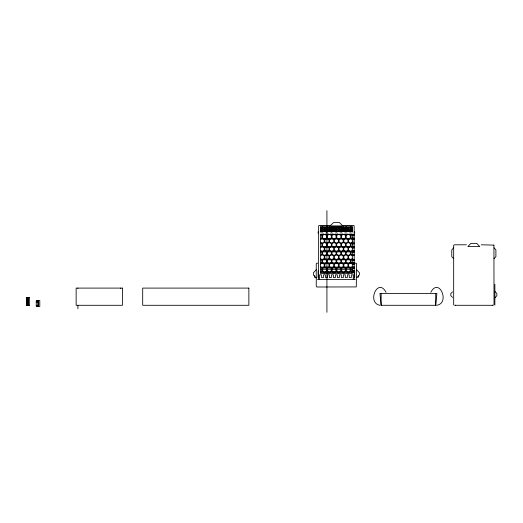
<?xml version="1.0" encoding="UTF-8"?>
<svg xmlns="http://www.w3.org/2000/svg" width="523" height="523" viewBox="0 0 523 523"><rect width="100%" height="100%" fill="white"/><g stroke="black" fill="none" stroke-linecap="round" stroke-linejoin="round"><path stroke-width="0.78" d="M316.245 269.685L313.395 272.777L313.395 274.908L316.245 278.001M494.954 297.829L496.85 295.685L496.85 293.553L494.954 291.409M352.306 238.481L352.672 238.449M435.705 305.295L436.888 293.436L379.953 293.436L381.136 305.295L435.705 305.295L435.705 293.436M479.055 246.431L468.615 246.431M430.802 292.311C439.111 276.608 450.519 303.458 436.594 305.295M317.749 263.2L316.631 263.2L316.245 263.755L316.245 286.414L316.84 287.003L356.281 286.924L356.575 263.755L356.189 263.2L354.973 263.239M494.876 305.001L494.876 284.237M318.618 279.295L318.651 225.825L319.207 225.426L330.477 225.42L333.569 222.576L339.434 222.602L342.343 225.42L353.613 225.426L354.169 225.818L354.202 279.295M314.558 275.699L314.486 277.242L316.245 277.458M356.751 277.582L359.425 274.908L359.425 272.777L356.575 269.685M453.67 247.791L451.774 249.935L451.78 256.656L453.67 258.708M452.545 291.827L450.826 293.553L450.826 295.685L452.545 297.41M494.006 258.708L495.902 256.564L495.896 249.844L494.006 247.791M455.356 305.157L454.977 305.295L492.699 305.295L492.32 305.157M320.514 238.606L321.854 237.828L321.854 235.455L320.514 234.677M320.514 239.338L322.175 238.377L324.227 239.567L324.227 241.94L322.175 243.123L320.514 242.162M320.514 246.823L321.854 246.045L321.854 243.672L320.514 242.901M320.514 247.556L322.175 246.595L324.227 247.784L324.227 250.157L322.175 251.341L320.514 250.38M320.514 255.773L322.175 254.819L324.227 256.002L324.227 258.375L322.175 259.558L320.514 258.604M352.306 242.901L350.966 243.672L350.966 246.045L352.306 246.823L354.202 246.81M320.514 263.259L321.854 262.481L321.854 260.114L320.514 259.336M320.514 263.991L322.175 263.036L324.227 264.22L324.227 266.593L322.175 267.776L320.514 266.822M324.548 267.142L322.495 268.332L322.495 270.705L324.548 271.888L326.6 270.705L326.6 268.332L324.515 267.161M320.514 271.476L321.854 270.705L321.854 268.332L320.514 267.554M320.514 272.208L322.175 271.254L324.227 272.437L324.227 273.496L320.514 273.496L320.514 255.44M329.294 267.142L327.235 268.332L327.235 270.705L329.294 271.888L331.347 270.705L331.347 268.332L329.261 267.161M334.04 267.142L331.981 268.332L331.981 270.705L334.04 271.888L336.093 270.705L336.093 268.332L334.007 267.161M352.306 258.604L350.645 259.558L348.593 258.375L348.593 256.002L350.645 254.819L352.306 255.773M338.812 267.161L336.727 268.332L336.727 270.705L338.78 271.888L340.839 270.705L340.839 268.332L338.754 267.161M343.526 267.142L341.473 268.332L341.473 270.705L343.526 271.888L345.585 270.705L345.585 268.332L343.5 267.161M348.272 267.142L346.219 268.332L346.219 270.705L348.272 271.888L350.325 270.705L350.325 268.332L348.246 267.161M320.514 227.858L322.09 227.342M320.514 228.113L322.175 227.57L324.227 228.237L324.312 231.375L326.365 232.042L326.365 230.473L324.312 229.806L322.26 230.473M320.514 229.427L322.09 228.911L322.09 226.256L320.514 226.256L320.514 232.127M322.724 227.342L324.783 228.008L326.836 227.342M324.868 228.237L326.921 227.57L328.974 228.237L328.974 231.146L326.921 231.813L324.868 231.146L324.783 228.008M324.227 229.806L322.175 229.139L320.514 229.682L322.175 230.244L324.227 229.577M324.783 229.584L326.836 228.911M327.47 227.342L329.529 228.008L331.582 227.342M324.868 229.806L326.921 229.139L331.111 230.473L331.111 232.042L329.059 231.375L327.006 232.042L327.006 230.473L329.059 229.806L329.059 231.375M333.805 231.375L331.752 232.042L331.752 230.473L333.805 229.806L335.858 230.473L335.858 232.042L333.805 231.375L333.72 228.237L331.667 227.57L329.608 228.237L329.608 231.146L331.667 231.813L333.72 231.146M324.227 231.146L322.175 231.813L320.514 231.271M328.974 229.577L326.921 230.244L322.724 228.911L322.724 226.256L326.836 226.256M329.379 227.825L329.379 226.256L327.47 226.256L327.47 228.911L329.529 229.584L331.582 228.911L331.582 226.629L330.843 226.629A1.876 1.059 0 0 1 329.366 226.269M332.216 227.342L334.269 228.008L336.328 227.342M324.312 231.375L322.26 232.042L322.175 230.244M329.608 229.806L331.667 229.139L333.72 229.806M329.608 229.577L331.667 230.244L333.72 229.577M336.328 228.911L334.269 229.584L334.269 228.008M336.962 227.342L339.015 228.008L341.068 227.342M334.354 229.806L336.407 229.139L340.604 230.473L340.604 232.042L338.551 231.375L336.492 232.042L336.492 230.473L338.551 229.806L338.551 231.375M341.153 227.57L339.1 228.237L339.1 231.146L341.153 231.813L343.212 231.146L343.212 228.237L341.153 227.57L341.153 229.139L339.1 229.806M336.407 229.139L336.328 226.629L332.216 226.629L332.216 228.911L336.407 230.244L338.466 229.577M339.015 229.584L341.068 228.911L341.068 226.629L336.962 226.629L336.962 228.911L339.015 229.584L339.015 228.008M341.709 227.342L343.761 228.008L345.814 227.342M336.407 231.813L338.466 231.146L338.466 228.237L336.407 227.57L334.354 228.237L334.354 231.146L336.407 231.813L336.407 230.244M339.1 229.577L341.153 230.244L343.212 229.577M345.814 228.911L343.761 229.584L343.761 228.008M350.56 227.342L348.508 228.008L346.455 227.342M343.846 229.806L345.899 229.139L350.096 230.473L350.096 232.042L348.037 231.375L345.984 232.042L345.984 230.473L348.037 229.806L348.037 231.375M352.306 228.113L350.645 227.57L348.593 228.237L348.593 231.146L349.959 231.591M347.952 229.577L345.899 230.244L341.709 228.911L341.709 226.629L342.232 226.622A1.798 1.013 0 0 0 343.441 226.263L345.814 226.256L345.899 229.139M348.508 229.584L350.56 228.911L350.56 226.256L346.455 226.256L346.455 228.911L347.821 229.355M343.291 231.375L341.238 232.042L341.238 230.473L343.291 229.806L343.291 231.375L345.35 232.042L345.35 230.473L341.153 229.139M348.593 229.806L350.645 229.139L352.306 229.682L350.645 230.244L348.593 229.577M345.899 231.813L347.952 231.146L347.952 228.237L345.899 227.57L343.846 228.237L343.846 231.146L345.213 231.591M352.306 229.957L350.73 230.473L350.73 232.042M350.645 231.813L352.306 231.271M351.253 231.872L352.306 231.526M493.522 305.288L494.006 304.706L493.934 245.117M37.192 302C38.303 301.764 36.015 301.849 37.12 302.006M466.47 244.803L454.265 244.803L453.676 245.3L453.67 304.706L454.147 305.288M357.882 277.458L358.438 277.066L358.392 275.856M324.097 227.825L325.463 227.825M342.774 228.106A1.798 1.013 0 0 0 343.441 227.832L345.023 227.825M347.821 227.825L349.874 227.825M333.589 228.198L335.642 228.198M338.329 228.198L340.388 228.198M320.514 231.558L321.625 231.558M322.26 231.558L326.365 231.558M327.006 231.558L331.111 231.558M331.752 231.558L335.858 231.558M336.492 231.558L340.604 231.558M341.238 231.558L345.35 231.558M345.984 231.558L350.096 231.558M350.73 231.558L352.306 231.558M354.202 234.709L352.306 234.709L350.966 235.455L350.966 237.828L352.306 238.606L354.202 238.593M352.306 235.043L354.202 235.043M352.306 235.121L354.202 235.121M352.306 235.442L354.202 235.442M352.306 235.559L354.202 235.559M352.306 235.67L354.202 235.67M352.306 238.043L354.202 238.043M352.306 238.266L354.202 238.266M320.514 238.959L352.306 238.959M352.306 239.403L354.202 239.403M352.306 239.776L354.202 239.776M354.202 242.149L352.306 242.149L350.645 243.123L348.593 241.94L348.593 239.567L350.645 238.377L352.306 239.338M352.306 243.339L354.202 243.339M352.306 243.659L354.202 243.659M352.306 243.888L354.202 243.888M481.199 244.803L493.928 245.11M352.306 246.261L354.202 246.261M352.306 246.49L354.202 246.49M320.514 246.869L352.306 246.869M352.306 247.222L354.202 247.222M352.306 247.444L354.202 247.444M352.306 247.994L354.202 247.994M354.202 250.367L352.306 250.367L350.645 251.341L348.593 250.157L348.593 247.784L350.645 246.595L352.306 247.556M352.306 250.922L354.202 250.922M354.202 251.145L352.306 251.145L350.966 251.89L350.966 254.263L352.306 255.041L352.306 239.004M352.306 251.556L354.202 251.556M320.514 251.896L321.854 251.896M322.495 251.896L326.6 251.896M327.235 251.896L354.202 251.877M352.306 252.106L354.202 252.106M352.306 254.708L354.202 254.708M354.202 255.44L352.306 255.44L352.306 273.496L348.593 273.496L348.593 272.437L350.645 271.254L352.306 272.208M354.202 259.362L352.306 259.362L350.966 260.114L350.966 262.481L352.306 263.259M354.202 259.774L320.514 259.813M352.306 260.094L354.202 260.094M352.306 260.323L354.202 260.323M352.306 262.696L354.202 262.696M320.514 262.958L354.202 262.925M352.306 263.246L354.202 263.246M352.306 263.886L354.202 263.886M352.306 264.435L354.202 264.435M354.202 266.808L352.306 266.808L350.645 267.776L348.593 266.593L348.593 264.22L350.645 263.036L352.306 263.991M321.102 267.161L323.247 267.161M325.849 267.161L327.993 267.161M330.595 267.161L332.739 267.161M335.341 267.161L337.479 267.161M340.081 267.161L342.225 267.161M344.827 267.161L346.971 267.161M349.573 267.161L351.718 267.161M354.202 267.58L352.306 267.58L350.966 268.332L350.966 270.705L352.306 271.476L354.202 271.463M323.051 268.005L326.045 268.005M327.797 268.005L330.791 268.005M332.543 268.005L335.537 268.005M337.283 268.005L340.277 268.005M342.029 268.005L345.023 268.005M346.775 268.005L349.769 268.005M352.306 267.992L354.202 267.992M352.306 268.319L354.202 268.319M352.306 268.541L354.202 268.541M320.514 269.312L352.306 269.312M352.306 270.646L354.202 270.646M352.306 270.914L354.202 270.914M352.306 271.143L354.202 271.143M352.306 271.875L354.202 271.875M352.306 271.967L354.202 271.967M352.306 272.104L354.202 272.104M352.306 272.516L354.202 272.516M320.514 272.575L347.952 272.575M348.593 272.575L354.202 272.653M317.546 279.472L355.274 279.472M26.17 297.587L29.687 297.587M36.244 300.548L39.794 300.548L39.794 306.485L36.244 306.485M36.244 301.444L38.192 301.444M36.25 301.621L37.996 301.621M26.17 305.295L29.687 305.295M36.25 305.412L37.996 305.412M36.244 305.595L38.192 305.595M379.953 305.288C366.401 302.889 377.894 276.798 386.039 292.311M351.195 227.342L352.306 227.708M352.306 229.277L351.195 228.911L351.195 226.256L352.306 226.256L352.306 232.127M320.514 230.113L321.625 230.473L321.625 232.042L320.514 231.682M320.514 251.118L321.854 251.89L321.854 254.263L320.514 255.041L320.514 234.481M479.768 246.575L476.675 243.358L470.818 243.385L467.908 246.575M381.136 293.436L381.136 305.295M354.679 231.767L354.679 233.166M354.679 270.875L354.679 277.693M353.254 279.478L353.254 274.804L351.358 274.804L351.358 277.51L349.279 277.51L349.279 274.804L347.383 274.804L347.383 277.51L345.304 277.51L345.304 274.804L343.408 274.804L343.408 277.51L341.336 277.51L341.336 274.804L339.434 274.804L339.434 277.51L337.361 277.51L337.361 274.804L335.459 274.804L335.459 277.51L333.386 277.51L333.386 274.804L331.484 274.804L331.484 277.51L329.412 277.51L329.412 274.804L327.516 274.804L327.516 277.51L325.437 277.51L325.437 274.804L323.541 274.804L323.541 277.51L321.462 277.51L321.462 274.804L319.566 274.804L319.566 279.478M352.306 234.481L352.306 238.893M350.645 227.57L350.645 229.139M343.441 226.256L343.441 227.825M342.343 225.426L341.977 225.897L330.739 225.89L330.477 225.426M341.153 230.244L341.153 231.813M331.667 227.57L331.667 229.139M331.667 230.244L331.667 231.813M329.529 228.008L329.529 229.584M326.921 210.677L326.921 312.323M322.175 227.57L322.175 229.139M318.141 231.767L318.141 233.166M318.141 270.875L318.141 277.693M120.63 288.095L120.63 288.428M77.927 288.095L77.927 288.428M77.927 305.563L77.927 308.786M38.192 300.548L38.192 306.485M37.12 300.548L37.12 301.444M37.12 305.595L37.12 306.485M29.118 297.587L29.118 305.295M28.817 297.587L28.817 305.295M28.523 297.587L28.523 305.295M27.333 297.587L27.333 305.295M27.039 297.587L27.039 305.295M26.745 297.587L26.745 305.295M330.843 228.185A1.876 1.053 0 0 1 329.366 227.832M323.593 234.088L322.175 234.905L320.756 234.088L323.593 234.088M324.548 234.271L322.495 235.455L322.495 237.828L324.548 239.011L326.6 237.828L326.6 235.455L324.548 234.271M328.339 234.088L326.921 234.905L325.502 234.088L328.339 234.088M329.294 234.271L327.235 235.455L327.235 237.828L329.294 239.011L331.347 237.828L331.347 235.455L329.294 234.271M333.079 234.088L331.667 234.905L330.248 234.088L333.079 234.088M326.921 238.377L324.868 239.567L324.868 241.94L326.921 243.123L328.974 241.94L328.974 239.567L326.921 238.377M334.04 234.271L331.981 235.455L331.981 237.828L334.04 239.011L336.093 237.828L336.093 235.455L334.04 234.271M337.825 234.088L336.407 234.905L334.995 234.088L337.825 234.088M324.548 242.489L322.495 243.672L322.495 246.045L324.548 247.235L326.6 246.045L326.6 243.672L324.548 242.489M331.667 238.377L329.608 239.567L329.608 241.94L331.667 243.123L333.72 241.94L333.72 239.567L331.667 238.377M338.78 234.271L336.727 235.455L336.727 237.828L338.78 239.011L340.839 237.828L340.839 235.455L338.78 234.271M342.572 234.088L341.153 234.905L339.741 234.088L342.572 234.088M329.294 242.489L327.235 243.672L327.235 246.045L329.294 247.235L331.347 246.045L331.347 243.672L329.294 242.489M336.407 238.377L334.354 239.567L334.354 241.94L336.407 243.123L338.466 241.94L338.466 239.567L336.407 238.377M343.526 234.271L341.473 235.455L341.473 237.828L343.526 239.011L345.585 237.828L345.585 235.455L343.526 234.271M347.318 234.088L345.899 234.905L344.48 234.088L347.318 234.088M326.921 246.595L324.868 247.784L324.868 250.157L326.921 251.341L328.974 250.157L328.974 247.784L326.921 246.595M334.04 242.489L331.981 243.672L331.981 246.045L334.04 247.235L336.093 246.045L336.093 243.672L334.04 242.489M341.153 238.377L339.1 239.567L339.1 241.94L341.153 243.123L343.212 241.94L343.212 239.567L341.153 238.377M348.272 234.271L346.219 235.455L346.219 237.828L348.272 239.011L350.325 237.828L350.325 235.455L348.272 234.271M352.064 234.088L350.645 234.905L349.227 234.088L352.064 234.088M324.548 250.707L322.495 251.89L322.495 254.263L324.548 255.453L326.6 254.263L326.6 251.89L324.548 250.707M331.667 246.595L329.608 247.784L329.608 250.157L331.667 251.341L333.72 250.157L333.72 247.784L331.667 246.595M338.78 242.489L336.727 243.672L336.727 246.045L338.78 247.235L340.839 246.045L340.839 243.672L338.78 242.489M345.899 238.377L343.846 239.567L343.846 241.94L345.899 243.123L347.952 241.94L347.952 239.567L345.899 238.377M329.294 250.707L327.235 251.89L327.235 254.263L329.294 255.453L331.347 254.263L331.347 251.89L329.294 250.707M336.407 246.595L334.354 247.784L334.354 250.157L336.407 251.341L338.466 250.157L338.466 247.784L336.407 246.595M343.526 242.489L341.473 243.672L341.473 246.045L343.526 247.235L345.585 246.045L345.585 243.672L343.526 242.489M326.921 254.819L324.868 256.002L324.868 258.375L326.921 259.558L328.974 258.375L328.974 256.002L326.921 254.819M334.04 250.707L331.981 251.89L331.981 254.263L334.04 255.453L336.093 254.263L336.093 251.89L334.04 250.707M341.153 246.595L339.1 247.784L339.1 250.157L341.153 251.341L343.212 250.157L343.212 247.784L341.153 246.595M348.272 242.489L346.219 243.672L346.219 246.045L348.272 247.235L350.325 246.045L350.325 243.672L348.272 242.489M324.548 258.924L322.495 260.114L322.495 262.481L324.548 263.67L326.6 262.481L326.6 260.114L324.548 258.924M331.667 254.819L329.608 256.002L329.608 258.375L331.667 259.558L333.72 258.375L333.72 256.002L331.667 254.819M338.78 250.707L336.727 251.89L336.727 254.263L338.78 255.453L340.839 254.263L340.839 251.89L338.78 250.707M345.899 246.595L343.846 247.784L343.846 250.157L345.899 251.341L347.952 250.157L347.952 247.784L345.899 246.595M329.294 258.924L327.235 260.114L327.235 262.481L329.294 263.67L331.347 262.481L331.347 260.114L329.294 258.924M336.407 254.819L334.354 256.002L334.354 258.375L336.407 259.558L338.466 258.375L338.466 256.002L336.407 254.819M343.526 250.707L341.473 251.89L341.473 254.263L343.526 255.453L345.585 254.263L345.585 251.89L343.526 250.707M326.921 263.036L324.868 264.22L324.868 266.593L326.921 267.776L328.974 266.593L328.974 264.22L326.921 263.036M334.04 258.924L331.981 260.114L331.981 262.481L334.04 263.67L336.093 262.481L336.093 260.114L334.04 258.924M341.153 254.819L339.1 256.002L339.1 258.375L341.153 259.558L343.212 258.375L343.212 256.002L341.153 254.819M348.272 250.707L346.219 251.89L346.219 254.263L348.272 255.453L350.325 254.263L350.325 251.89L348.272 250.707M331.667 263.036L329.608 264.22L329.608 266.593L331.667 267.776L333.72 266.593L333.72 264.22L331.667 263.036M338.78 258.924L336.727 260.114L336.727 262.481L338.78 263.67L340.839 262.481L340.839 260.114L338.78 258.924M345.899 254.819L343.846 256.002L343.846 258.375L345.899 259.558L347.952 258.375L347.952 256.002L345.899 254.819M336.407 263.036L334.354 264.22L334.354 266.593L336.407 267.776L338.466 266.593L338.466 264.22L336.407 263.036M343.526 258.924L341.473 260.114L341.473 262.481L343.526 263.67L345.585 262.481L345.585 260.114L343.526 258.924M326.921 271.254L324.868 272.437L324.868 273.496L328.974 273.496L328.974 272.437L326.921 271.254M341.153 263.036L339.1 264.22L339.1 266.593L341.153 267.776L343.212 266.593L343.212 264.22L341.153 263.036M348.272 258.924L346.219 260.114L346.219 262.481L348.272 263.67L350.325 262.481L350.325 260.114L348.272 258.924M331.667 271.254L329.608 272.437L329.608 273.496L333.72 273.496L333.72 272.437L331.667 271.254M345.899 263.036L343.846 264.22L343.846 266.593L345.899 267.776L347.952 266.593L347.952 264.22L345.899 263.036M336.407 271.254L334.354 272.437L334.354 273.496L338.466 273.496L338.466 272.437L336.407 271.254M341.153 271.254L339.1 272.437L339.1 273.496L343.212 273.496L343.212 272.437L341.153 271.254M345.899 271.254L343.846 272.437L343.846 273.496L347.952 273.496L347.952 272.437L345.899 271.254M122.408 288.095L76.142 288.095L76.142 305.295L122.408 305.295L122.408 288.095M248.863 288.095L142.694 288.095L142.694 305.295L248.863 305.295L248.863 288.095M38.016 301.738L36.231 301.738L36.231 305.295L38.016 305.295L38.016 301.738"/></g></svg>
